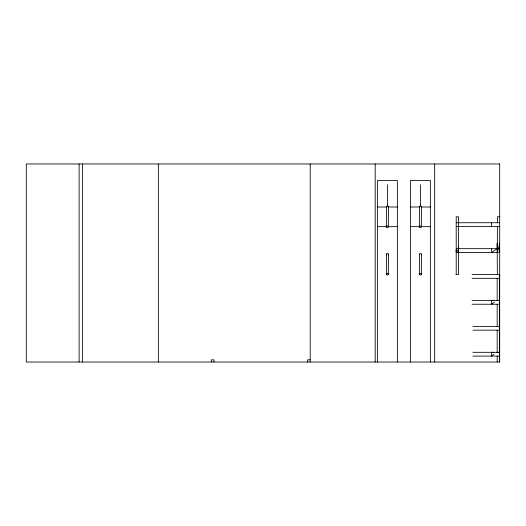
<?xml version="1.0" encoding="UTF-8"?>
<svg xmlns="http://www.w3.org/2000/svg" width="526" height="526" viewBox="0 0 526 526"><rect width="100%" height="100%" fill="white"/><g stroke="black" fill="none" stroke-linecap="round" stroke-linejoin="round"><path stroke-width="0.79" d="M497.372 222.735L497.372 216.784L499.687 216.784M386.347 226.805L386.439 206.863M386.354 274.178L386.446 254.229M388.333 226.837A0.993 0.855 0.3 0 0 386.86 226.075A0.993 0.855 0.3 0 0 386.827 227.554A0.993 0.855 0.3 0 0 388.333 226.837L388.425 206.896M388.333 274.21A0.993 0.855 0.3 0 0 386.86 273.441A0.993 0.855 0.3 0 0 386.834 274.927A0.993 0.855 0.3 0 0 388.333 274.21L388.425 254.262M419.36 226.805L419.452 206.863M419.36 274.178L419.452 254.229M421.339 226.837A0.993 0.855 0.3 0 0 419.873 226.075A0.993 0.855 0.3 0 0 419.84 227.554A0.993 0.855 0.3 0 0 421.339 226.837L421.431 206.896M421.346 274.21A0.993 0.855 0.3 0 0 419.873 273.441A0.993 0.855 0.3 0 0 419.84 274.927A0.993 0.855 0.3 0 0 421.346 274.21L421.438 254.262M456.095 250.172L456.22 252.434L499.7 252.434L497.175 243.334L497.175 248.66L491.586 252.434L491.586 248.66M494.506 302.154L491.396 304.245L491.396 300.471L472.046 300.471M493.881 354.419L491.389 356.095L491.389 352.315L472.848 352.315M377.543 207.014L386.689 207.014M388.208 207.014L397.354 207.014M410.556 207.014L419.702 207.014M421.221 207.014L430.367 207.014M456.206 222.735L499.687 222.735M456.206 226.509L499.687 226.509M377.543 226.64L386.689 226.64M388.208 226.64L397.354 226.64M410.556 226.64L419.702 226.64M421.221 226.64L430.367 226.64M499.687 248.66L456.22 248.66M456.029 274.579L458.534 274.579L458.521 216.784L456.206 216.784L456.22 274.579M472.065 274.552L499.7 274.585M472.046 278.326L499.509 278.326M496.998 300.477L499.509 300.477L491.396 300.471L494.598 300.477M472.046 304.245L499.509 304.245M472.907 326.396L499.509 326.396M472.848 330.177L499.503 330.177M496.991 352.321L499.503 352.321L491.389 352.315L493.789 352.321M472.848 356.095L499.503 356.095M310.202 359.843L307.559 359.843L307.559 362.026M456.851 249.916L458.534 252.434L458.396 246.378M499.7 252.434L499.496 243.334M497.175 248.66L497.379 274.585M497.175 243.334L497.379 252.434M499.509 274.552L499.503 362.026M497.372 226.509L497.372 248.66M497.188 278.326L497.188 300.477M497.188 304.245L497.188 326.396M497.188 330.177L497.188 352.321M497.188 356.095L497.188 362.026M491.573 222.735L491.573 226.509M434.686 163.961L434.686 362.026M430.367 362.026L430.367 180.464L410.556 180.464L410.556 362.026M420.458 184.771L420.458 206.021M397.354 362.026L397.354 180.464L377.543 180.464L377.543 362.026M387.452 184.771L387.452 206.021M375.202 163.961L375.202 362.026M310.202 163.961L310.202 362.026M214.003 362.026L214.003 359.843L211.36 359.843L211.36 362.026M158.346 163.961L158.346 362.026M82.418 163.961L82.418 362.026M79.117 163.961L79.117 362.026M419.485 254.452A0.993 0.855 0.3 0 1 420.721 253.427A0.993 0.855 0.3 0 1 421.135 254.867M419.485 207.086A0.993 0.855 0.3 0 1 420.202 206.047A0.993 0.855 0.3 0 1 421.405 206.672M386.478 206.639A0.993 0.855 0.3 0 1 388.392 206.672M386.722 254.84A0.993 0.855 0.3 0 1 386.748 253.631A0.993 0.855 0.3 0 1 388.149 253.657A0.993 0.855 0.3 0 1 388.122 254.867M499.687 163.961L26.3 163.961L26.3 362.026L499.687 362.026L499.687 163.961"/></g></svg>
